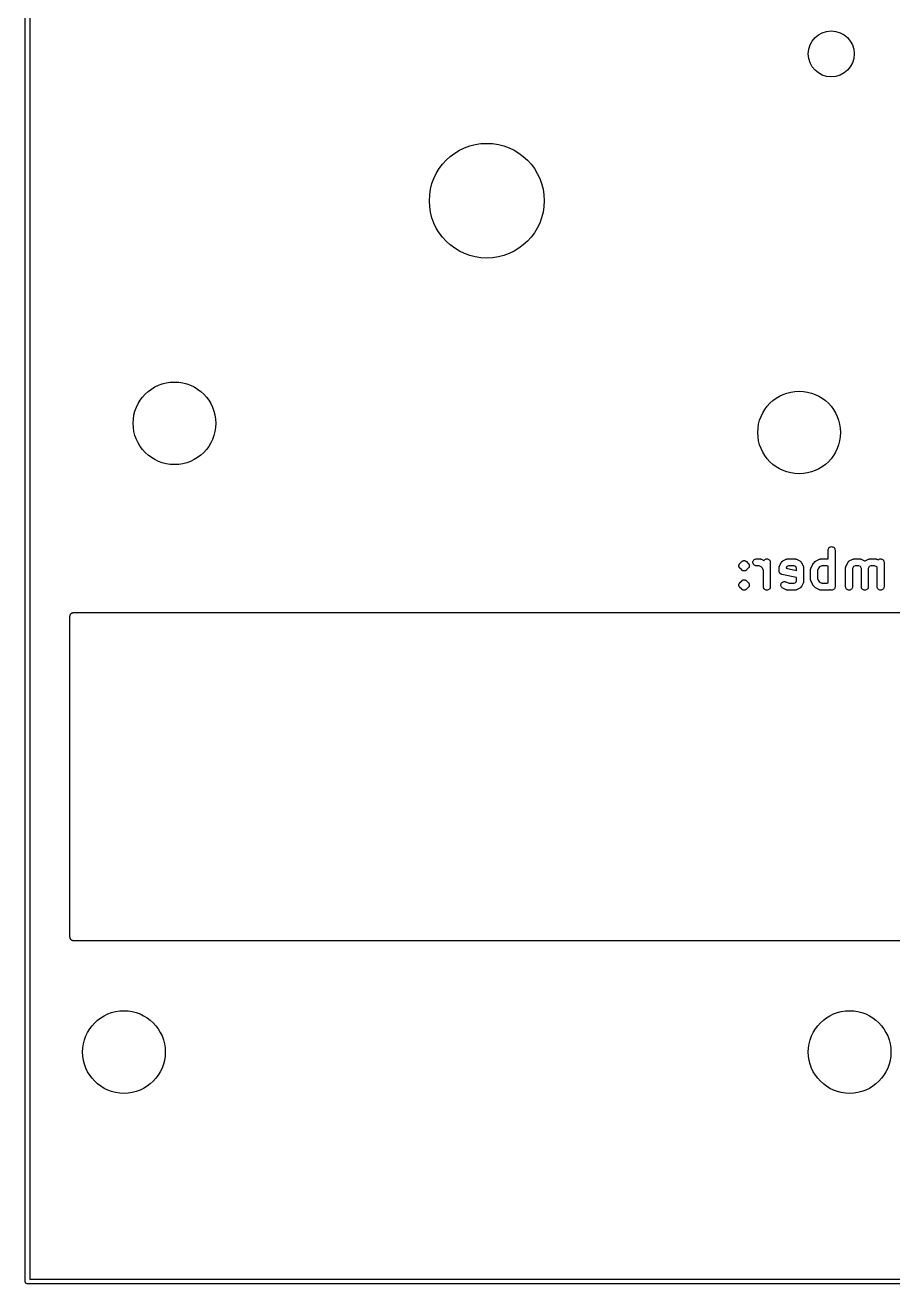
# Model space of a CAD drawing. Extents: x 4.8 to 7.88, y -6.14 to -3.94.
# Drawn here: x 4.801 to 5.545, y -6.144 to -5.064 of the extents above; entities that cross this region are included whole.
import ezdxf

# ---------------------------------------------------------------- set-up
doc = ezdxf.new("R2010")
doc.units = 0
doc.header["$MEASUREMENT"] = 0
doc.layers.add('BLACK', color=7, linetype='CONTINUOUS')

msp = doc.modelspace()

# ---------------------------------------------------------------- linework, layer by layer
at = {"layer": 'BLACK', "linetype": 'CONTINUOUS'}
for p, q in [((4.80118, -5.66919), (4.80118, -3.9371)), ((4.80512, -3.93898), (4.80512, -6.13976)), ((5.48946, -5.51421), (5.48952, -5.51363)), ((5.48946, -5.51425), (5.48946, -5.51421)), ((5.48946, -5.5218), (5.48946, -5.51425)), ((5.48952, -5.51363), (5.4897, -5.51308)), ((5.4897, -5.51308), (5.48998, -5.51258)), ((5.48998, -5.51258), (5.49035, -5.51214)), ((5.49035, -5.51214), (5.4908, -5.51178)), ((5.4908, -5.51178), (5.49131, -5.51151)), ((5.49131, -5.51151), (5.49186, -5.51135)), ((5.49186, -5.51135), (5.49243, -5.5113)), ((5.49243, -5.5113), (5.49301, -5.51136)), ((5.49301, -5.51136), (5.49356, -5.51153)), ((5.49356, -5.51153), (5.49406, -5.5118)), ((5.49406, -5.5118), (5.49451, -5.51217)), ((5.49451, -5.51217), (5.49487, -5.51261)), ((5.49487, -5.51261), (5.49514, -5.51312)), ((5.49514, -5.51312), (5.49531, -5.51367)), ((5.49531, -5.51367), (5.49536, -5.51425)), ((5.49536, -5.51425), (5.49536, -5.54574)), ((5.41297, -5.52772), (5.413, -5.52744)), ((5.41297, -5.52773), (5.41297, -5.52772)), ((5.41297, -5.52774), (5.41297, -5.52773)), ((5.41299, -5.52801), (5.41297, -5.52774)), ((5.41302, -5.52829), (5.41299, -5.52801)), ((5.413, -5.52744), (5.41303, -5.52716)), ((5.41303, -5.52714), (5.41311, -5.52688)), ((5.41303, -5.52715), (5.41303, -5.52714)), ((5.41303, -5.52716), (5.41303, -5.52715)), ((5.41311, -5.52688), (5.4132, -5.52661)), ((5.4132, -5.52659), (5.41334, -5.52635)), ((5.4132, -5.5266), (5.4132, -5.52659)), ((5.4132, -5.52661), (5.4132, -5.5266)), ((5.41334, -5.52635), (5.41347, -5.5261)), ((5.41347, -5.5261), (5.41348, -5.52609)), ((5.41347, -5.5261), (5.41347, -5.5261)), ((5.41348, -5.52609), (5.41366, -5.52587)), ((5.41366, -5.52587), (5.41383, -5.52566)), ((5.41383, -5.52566), (5.41533, -5.52416)), ((5.41533, -5.52416), (5.41535, -5.52414)), ((5.41535, -5.52414), (5.41535, -5.52414)), ((5.41535, -5.52414), (5.41535, -5.52414)), ((5.41535, -5.52414), (5.41536, -5.52414)), ((5.41536, -5.52413), (5.41558, -5.52396)), ((5.41536, -5.52414), (5.41536, -5.52413)), ((5.41536, -5.52414), (5.41536, -5.52414)), ((5.41536, -5.52414), (5.41536, -5.52414)), ((5.41558, -5.52396), (5.4158, -5.52378)), ((5.4158, -5.52378), (5.41581, -5.52377)), ((5.4158, -5.52378), (5.4158, -5.52378)), ((5.4158, -5.52378), (5.4158, -5.52378)), ((5.41581, -5.52377), (5.41606, -5.52364)), ((5.41581, -5.52377), (5.41581, -5.52377)), ((5.41606, -5.52364), (5.41631, -5.52351)), ((5.41631, -5.52351), (5.41631, -5.52351)), ((5.41631, -5.52351), (5.41632, -5.52351)), ((5.41632, -5.52351), (5.41659, -5.52343)), ((5.41632, -5.52351), (5.41632, -5.52351)), ((5.41632, -5.52351), (5.41632, -5.52351)), ((5.41659, -5.52343), (5.41686, -5.52335)), ((5.41686, -5.52335), (5.41686, -5.52335)), ((5.41686, -5.52335), (5.41687, -5.52335)), ((5.41687, -5.52335), (5.41688, -5.52334)), ((5.41687, -5.52335), (5.41687, -5.52335)), ((5.41688, -5.52334), (5.41716, -5.52332)), ((5.41716, -5.52332), (5.41743, -5.52329)), ((5.41743, -5.52329), (5.41744, -5.52329)), ((5.41744, -5.52329), (5.41744, -5.52329)), ((5.41744, -5.52329), (5.41745, -5.52329)), ((5.41745, -5.52329), (5.41745, -5.52329)), ((5.41745, -5.52329), (5.41773, -5.52332)), ((5.41773, -5.52332), (5.418, -5.52335)), ((5.418, -5.52335), (5.41801, -5.52335)), ((5.41801, -5.52335), (5.41801, -5.52335)), ((5.41801, -5.52335), (5.41802, -5.52336)), ((5.41802, -5.52336), (5.41803, -5.52336)), ((5.41803, -5.52336), (5.41829, -5.52344)), ((5.41829, -5.52344), (5.41829, -5.52344)), ((5.41829, -5.52344), (5.41856, -5.52352)), ((5.41856, -5.52352), (5.41856, -5.52352)), ((5.41856, -5.52352), (5.41857, -5.52352)), ((5.41857, -5.52352), (5.41857, -5.52353)), ((5.41857, -5.52353), (5.41858, -5.52353)), ((5.41858, -5.52353), (5.41882, -5.52366)), ((5.41882, -5.52366), (5.41906, -5.52379)), ((5.41906, -5.52379), (5.41907, -5.5238)), ((5.41907, -5.5238), (5.41907, -5.5238)), ((5.41907, -5.5238), (5.41908, -5.5238)), ((5.41908, -5.5238), (5.41908, -5.5238)), ((5.41908, -5.5238), (5.41929, -5.52398)), ((5.41929, -5.52398), (5.41951, -5.52416)), ((5.41951, -5.52416), (5.42101, -5.52566)), ((5.42101, -5.52566), (5.42102, -5.52567)), ((5.42102, -5.52567), (5.42102, -5.52567)), ((5.42102, -5.52567), (5.42102, -5.52567)), ((5.42102, -5.52567), (5.42104, -5.52569)), ((5.42104, -5.52569), (5.42121, -5.52591)), ((5.42121, -5.52591), (5.42139, -5.52612)), ((5.42139, -5.52612), (5.42139, -5.52613)), ((5.42139, -5.52613), (5.4214, -5.52614)), ((5.4214, -5.52614), (5.42152, -5.52638)), ((5.42152, -5.52638), (5.42165, -5.52663)), ((5.42165, -5.52663), (5.42166, -5.52664)), ((5.42166, -5.52664), (5.42166, -5.52665)), ((5.42166, -5.52665), (5.42174, -5.52692)), ((5.42174, -5.52692), (5.42182, -5.52718)), ((5.42182, -5.52718), (5.42182, -5.52719)), ((5.42182, -5.52719), (5.42182, -5.5272)), ((5.42182, -5.5272), (5.42185, -5.52748)), ((5.42184, -5.52805), (5.42182, -5.52833)), ((5.42187, -5.52778), (5.42184, -5.52805)), ((5.42185, -5.52748), (5.42187, -5.52776)), ((5.42187, -5.52776), (5.42187, -5.52777)), ((5.42187, -5.52777), (5.42187, -5.52778)), ((5.42497, -5.52473), (5.42503, -5.52415)), ((5.42502, -5.5253), (5.42497, -5.52473)), ((5.42518, -5.52585), (5.42502, -5.5253)), ((5.42503, -5.52415), (5.4252, -5.5236)), ((5.42545, -5.52636), (5.42518, -5.52585)), ((5.4252, -5.5236), (5.42547, -5.5231)), ((5.42581, -5.52681), (5.42545, -5.52636)), ((5.42547, -5.5231), (5.42584, -5.52265)), ((5.42625, -5.52718), (5.42581, -5.52681)), ((5.42584, -5.52265), (5.42629, -5.52229)), ((5.42676, -5.52746), (5.42625, -5.52718)), ((5.42629, -5.52229), (5.42679, -5.52202)), ((5.42731, -5.52764), (5.42676, -5.52746)), ((5.42679, -5.52202), (5.42735, -5.52185)), ((5.42788, -5.5277), (5.42731, -5.52764)), ((5.42735, -5.52185), (5.42792, -5.52179)), ((5.42792, -5.5277), (5.42788, -5.5277)), ((5.42792, -5.52179), (5.43092, -5.52179)), ((5.43022, -5.5277), (5.42792, -5.5277)), ((5.43217, -5.52867), (5.43022, -5.5277)), ((5.43092, -5.52179), (5.43096, -5.52179)), ((5.43096, -5.52179), (5.43105, -5.5218)), ((5.43105, -5.5218), (5.43113, -5.5218)), ((5.43113, -5.5218), (5.43133, -5.52184)), ((5.43133, -5.52184), (5.43153, -5.52186)), ((5.43153, -5.52186), (5.43162, -5.52188)), ((5.43162, -5.52188), (5.4317, -5.5219)), ((5.4317, -5.5219), (5.43189, -5.52197)), ((5.43189, -5.52197), (5.43208, -5.52203)), ((5.43208, -5.52203), (5.43216, -5.52207)), ((5.43216, -5.52207), (5.43224, -5.52211)), ((5.43224, -5.52211), (5.43442, -5.5232)), ((5.43442, -5.5232), (5.43448, -5.52308)), ((5.43448, -5.52308), (5.43485, -5.52264)), ((5.43485, -5.52264), (5.4353, -5.52228)), ((5.4353, -5.52228), (5.43581, -5.52201)), ((5.43581, -5.52201), (5.43637, -5.52185)), ((5.43637, -5.52185), (5.43694, -5.52179)), ((5.43694, -5.52179), (5.43751, -5.52185)), ((5.43751, -5.52185), (5.43806, -5.52202)), ((5.43806, -5.52202), (5.43857, -5.5223)), ((5.43857, -5.5223), (5.43901, -5.52267)), ((5.43901, -5.52267), (5.43938, -5.52311)), ((5.43938, -5.52311), (5.43965, -5.52362)), ((5.43965, -5.52362), (5.43982, -5.52417)), ((5.43982, -5.52417), (5.43987, -5.52475)), ((5.43987, -5.52475), (5.43987, -5.54574)), ((5.44764, -5.52828), (5.4477, -5.52808)), ((5.4477, -5.52808), (5.44775, -5.52801)), ((5.44775, -5.52801), (5.44778, -5.52793)), ((5.44778, -5.52793), (5.44928, -5.52493)), ((5.44928, -5.52493), (5.44929, -5.52489)), ((5.44929, -5.52489), (5.44933, -5.52484)), ((5.44933, -5.52484), (5.44936, -5.52478)), ((5.44936, -5.52478), (5.44949, -5.52459)), ((5.44949, -5.52459), (5.44961, -5.52441)), ((5.44961, -5.52441), (5.44965, -5.52436)), ((5.44965, -5.52436), (5.44969, -5.52431)), ((5.44969, -5.52431), (5.44985, -5.52415)), ((5.44985, -5.52415), (5.45001, -5.52399)), ((5.45001, -5.52399), (5.45006, -5.52396)), ((5.45006, -5.52396), (5.45011, -5.52391)), ((5.45011, -5.52391), (5.4503, -5.52379)), ((5.4503, -5.52379), (5.45048, -5.52367)), ((5.45048, -5.52367), (5.45054, -5.52364)), ((5.45054, -5.52364), (5.4506, -5.52361)), ((5.4506, -5.52361), (5.4536, -5.52211)), ((5.4536, -5.52211), (5.45363, -5.52209)), ((5.45363, -5.52209), (5.45371, -5.52206)), ((5.45371, -5.52206), (5.45379, -5.52202)), ((5.45379, -5.52202), (5.45398, -5.52196)), ((5.45398, -5.52196), (5.45417, -5.52189)), ((5.45561, -5.5277), (5.45412, -5.52845)), ((5.45417, -5.52189), (5.45426, -5.52188)), ((5.45426, -5.52188), (5.45434, -5.52185)), ((5.45434, -5.52185), (5.45454, -5.52183)), ((5.45454, -5.52183), (5.45474, -5.5218)), ((5.45474, -5.5218), (5.45483, -5.5218)), ((5.45483, -5.5218), (5.45492, -5.52179)), ((5.45492, -5.52179), (5.46092, -5.52179)), ((5.46022, -5.5277), (5.45561, -5.5277)), ((5.46171, -5.52845), (5.46022, -5.5277)), ((5.46092, -5.52179), (5.46096, -5.52179)), ((5.46096, -5.52179), (5.46104, -5.5218)), ((5.46104, -5.5218), (5.46113, -5.5218)), ((5.46113, -5.5218), (5.46133, -5.52184)), ((5.46133, -5.52184), (5.46153, -5.52186)), ((5.46153, -5.52186), (5.46161, -5.52188)), ((5.46161, -5.52188), (5.4617, -5.5219)), ((5.4617, -5.5219), (5.46189, -5.52197)), ((5.46189, -5.52197), (5.46208, -5.52203)), ((5.46208, -5.52203), (5.46216, -5.52207)), ((5.46216, -5.52207), (5.46224, -5.52211)), ((5.46224, -5.52211), (5.46524, -5.52361)), ((5.46524, -5.52361), (5.46527, -5.52362)), ((5.46527, -5.52362), (5.46533, -5.52366)), ((5.46533, -5.52366), (5.46538, -5.52369)), ((5.46538, -5.52369), (5.46557, -5.52382)), ((5.46557, -5.52382), (5.46576, -5.52394)), ((5.46576, -5.52394), (5.4658, -5.52398)), ((5.4658, -5.52398), (5.46585, -5.52402)), ((5.46585, -5.52402), (5.46601, -5.52418)), ((5.46601, -5.52418), (5.46617, -5.52434)), ((5.46617, -5.52434), (5.46621, -5.52439)), ((5.46621, -5.52439), (5.46625, -5.52444)), ((5.46625, -5.52444), (5.46637, -5.52463)), ((5.46637, -5.52463), (5.4665, -5.52481)), ((5.4665, -5.52481), (5.46652, -5.52487)), ((5.46652, -5.52487), (5.46656, -5.52493)), ((5.46656, -5.52493), (5.46806, -5.52793)), ((5.46806, -5.52793), (5.46807, -5.52796)), ((5.46807, -5.52796), (5.4681, -5.52804)), ((5.4681, -5.52804), (5.46815, -5.52812)), ((5.46815, -5.52812), (5.4682, -5.52831)), ((5.47477, -5.52943), (5.47627, -5.52643)), ((5.47627, -5.52643), (5.47629, -5.52639)), ((5.47629, -5.52639), (5.47638, -5.52625)), ((5.47638, -5.52625), (5.47646, -5.5261)), ((5.47646, -5.5261), (5.47654, -5.52601)), ((5.47654, -5.52601), (5.4766, -5.52591)), ((5.4766, -5.52591), (5.47672, -5.52579)), ((5.47672, -5.52579), (5.47683, -5.52566)), ((5.47683, -5.52566), (5.47833, -5.52416)), ((5.47833, -5.52416), (5.47835, -5.52413)), ((5.47835, -5.52413), (5.47848, -5.52403)), ((5.47848, -5.52403), (5.47861, -5.52391)), ((5.47861, -5.52391), (5.47871, -5.52385)), ((5.47871, -5.52385), (5.47881, -5.52377)), ((5.47881, -5.52377), (5.47895, -5.52369)), ((5.47895, -5.52369), (5.47909, -5.52361)), ((5.47909, -5.52361), (5.48209, -5.52211)), ((5.48209, -5.52211), (5.48213, -5.52209)), ((5.48213, -5.52209), (5.48221, -5.52206)), ((5.48411, -5.5277), (5.48216, -5.52867)), ((5.48221, -5.52206), (5.48229, -5.52202)), ((5.48229, -5.52202), (5.48248, -5.52196)), ((5.48248, -5.52196), (5.48267, -5.52189)), ((5.48267, -5.52189), (5.48276, -5.52188)), ((5.48276, -5.52188), (5.48284, -5.52185)), ((5.48284, -5.52185), (5.48304, -5.52183)), ((5.48304, -5.52183), (5.48324, -5.5218)), ((5.48324, -5.5218), (5.48333, -5.5218)), ((5.48333, -5.5218), (5.48341, -5.52179)), ((5.48341, -5.52179), (5.48941, -5.52179)), ((5.48872, -5.5277), (5.48411, -5.5277)), ((5.48946, -5.52807), (5.48872, -5.5277)), ((5.48941, -5.52179), (5.48945, -5.52179)), ((5.48945, -5.52179), (5.48946, -5.5218)), ((5.48946, -5.54242), (5.48946, -5.52807)), ((5.50464, -5.52828), (5.5047, -5.52808)), ((5.5047, -5.52808), (5.50474, -5.52801)), ((5.50474, -5.52801), (5.50477, -5.52793)), ((5.50477, -5.52793), (5.50627, -5.52493)), ((5.50627, -5.52493), (5.50629, -5.52489)), ((5.50629, -5.52489), (5.50632, -5.52484)), ((5.50632, -5.52484), (5.50635, -5.52478)), ((5.50635, -5.52478), (5.50648, -5.52459)), ((5.50648, -5.52459), (5.5066, -5.52441)), ((5.5066, -5.52441), (5.50665, -5.52436)), ((5.50665, -5.52436), (5.50668, -5.52431)), ((5.50668, -5.52431), (5.50685, -5.52415)), ((5.50685, -5.52415), (5.507, -5.52399)), ((5.507, -5.52399), (5.50705, -5.52396)), ((5.50705, -5.52396), (5.5071, -5.52391)), ((5.5071, -5.52391), (5.50729, -5.52379)), ((5.50729, -5.52379), (5.50748, -5.52367)), ((5.50748, -5.52367), (5.50754, -5.52364)), ((5.50754, -5.52364), (5.50759, -5.52361)), ((5.50759, -5.52361), (5.51059, -5.52211)), ((5.51059, -5.52211), (5.51063, -5.52209)), ((5.51063, -5.52209), (5.51071, -5.52206)), ((5.51071, -5.52206), (5.51078, -5.52202)), ((5.51078, -5.52202), (5.51098, -5.52196)), ((5.51098, -5.52196), (5.51117, -5.52189)), ((5.51261, -5.5277), (5.51111, -5.52845)), ((5.51117, -5.52189), (5.51125, -5.52188)), ((5.51125, -5.52188), (5.51134, -5.52185)), ((5.51134, -5.52185), (5.51154, -5.52183)), ((5.51154, -5.52183), (5.51174, -5.5218)), ((5.51174, -5.5218), (5.51182, -5.5218)), ((5.51182, -5.5218), (5.51191, -5.52179)), ((5.51191, -5.52179), (5.51641, -5.52179)), ((5.51571, -5.5277), (5.51261, -5.5277)), ((5.51721, -5.52845), (5.51571, -5.5277)), ((5.51641, -5.52179), (5.51645, -5.52179)), ((5.51645, -5.52179), (5.51654, -5.5218)), ((5.51654, -5.5218), (5.51662, -5.5218)), ((5.51662, -5.5218), (5.51682, -5.52184)), ((5.51682, -5.52184), (5.51702, -5.52186)), ((5.51702, -5.52186), (5.51711, -5.52188)), ((5.51711, -5.52188), (5.51719, -5.5219)), ((5.51719, -5.5219), (5.51738, -5.52197)), ((5.51738, -5.52197), (5.51757, -5.52203)), ((5.51757, -5.52203), (5.51765, -5.52207)), ((5.51765, -5.52207), (5.51773, -5.52211)), ((5.51773, -5.52211), (5.52073, -5.52361)), ((5.52073, -5.52361), (5.52077, -5.52362)), ((5.52077, -5.52362), (5.52082, -5.52366)), ((5.52082, -5.52366), (5.52088, -5.52369)), ((5.52088, -5.52369), (5.52091, -5.52371)), ((5.52091, -5.52371), (5.52097, -5.52367)), ((5.52097, -5.52367), (5.52103, -5.52364)), ((5.52103, -5.52364), (5.52109, -5.52361)), ((5.52109, -5.52361), (5.52409, -5.52211)), ((5.52409, -5.52211), (5.52412, -5.52209)), ((5.52412, -5.52209), (5.52421, -5.52206)), ((5.52421, -5.52206), (5.52428, -5.52202)), ((5.52428, -5.52202), (5.52448, -5.52196)), ((5.52448, -5.52196), (5.52467, -5.52189)), ((5.5261, -5.5277), (5.52461, -5.52845)), ((5.52467, -5.52189), (5.52475, -5.52188)), ((5.52475, -5.52188), (5.52483, -5.52185)), ((5.52483, -5.52185), (5.52504, -5.52183)), ((5.52504, -5.52183), (5.52523, -5.5218)), ((5.52523, -5.5218), (5.52532, -5.5218)), ((5.52532, -5.5218), (5.52541, -5.52179)), ((5.52541, -5.52179), (5.52991, -5.52179)), ((5.52921, -5.5277), (5.5261, -5.5277)), ((5.53116, -5.52867), (5.52921, -5.5277)), ((5.52991, -5.52179), (5.52995, -5.52179)), ((5.52995, -5.52179), (5.53003, -5.5218)), ((5.53003, -5.5218), (5.53012, -5.5218)), ((5.53012, -5.5218), (5.53032, -5.52184)), ((5.53032, -5.52184), (5.53052, -5.52186)), ((5.53052, -5.52186), (5.5306, -5.52188)), ((5.5306, -5.52188), (5.53069, -5.5219)), ((5.53069, -5.5219), (5.53088, -5.52197)), ((5.53088, -5.52197), (5.53107, -5.52203)), ((5.53107, -5.52203), (5.53115, -5.52207)), ((5.53115, -5.52207), (5.53123, -5.52211)), ((5.53123, -5.52211), (5.53233, -5.52265)), ((5.53233, -5.52265), (5.53234, -5.52264)), ((5.53234, -5.52264), (5.53279, -5.52228)), ((5.53279, -5.52228), (5.5333, -5.52201)), ((5.5333, -5.52201), (5.53385, -5.52185)), ((5.53385, -5.52185), (5.53443, -5.52179)), ((5.53443, -5.52179), (5.535, -5.52185)), ((5.535, -5.52185), (5.53555, -5.52202)), ((5.53555, -5.52202), (5.53606, -5.5223)), ((5.53606, -5.5223), (5.5365, -5.52267)), ((5.5365, -5.52267), (5.53687, -5.52311)), ((5.53687, -5.52311), (5.53714, -5.52362)), ((5.53714, -5.52362), (5.5373, -5.52417)), ((5.5373, -5.52417), (5.53736, -5.52475)), ((5.53736, -5.52475), (5.53736, -5.54574)), ((5.41302, -5.5283), (5.41302, -5.52829)), ((5.41302, -5.52831), (5.41302, -5.5283)), ((5.4131, -5.52857), (5.41302, -5.52831)), ((5.41318, -5.52884), (5.4131, -5.52857)), ((5.41318, -5.52885), (5.41318, -5.52884)), ((5.41319, -5.52886), (5.41318, -5.52885)), ((5.41332, -5.52911), (5.41319, -5.52886)), ((5.41345, -5.52935), (5.41332, -5.52911)), ((5.41345, -5.52936), (5.41345, -5.52935)), ((5.41346, -5.52937), (5.41345, -5.52936)), ((5.41363, -5.52959), (5.41346, -5.52937)), ((5.4138, -5.52981), (5.41363, -5.52959)), ((5.41382, -5.52982), (5.4138, -5.52981)), ((5.41383, -5.52983), (5.41382, -5.52982)), ((5.41382, -5.52982), (5.41382, -5.52982)), ((5.41382, -5.52982), (5.41382, -5.52982)), ((5.41533, -5.53133), (5.41383, -5.52983)), ((5.41555, -5.53151), (5.41533, -5.53133)), ((5.41576, -5.53169), (5.41555, -5.53151)), ((5.41577, -5.53169), (5.41576, -5.53169)), ((5.41577, -5.5317), (5.41577, -5.53169)), ((5.41577, -5.53169), (5.41577, -5.53169)), ((5.41578, -5.5317), (5.41577, -5.5317)), ((5.41602, -5.53183), (5.41578, -5.5317)), ((5.41627, -5.53196), (5.41602, -5.53183)), ((5.41627, -5.53197), (5.41627, -5.53196)), ((5.41628, -5.53197), (5.41627, -5.53197)), ((5.41629, -5.53197), (5.41628, -5.53197)), ((5.41628, -5.53197), (5.41628, -5.53197)), ((5.41655, -5.53205), (5.41629, -5.53197)), ((5.41682, -5.53214), (5.41655, -5.53205)), ((5.41683, -5.53214), (5.41682, -5.53214)), ((5.41682, -5.53214), (5.41682, -5.53214)), ((5.41684, -5.53214), (5.41683, -5.53214)), ((5.41683, -5.53214), (5.41683, -5.53214)), ((5.41711, -5.53217), (5.41684, -5.53214)), ((5.41739, -5.5322), (5.41711, -5.53217)), ((5.4174, -5.5322), (5.41739, -5.5322)), ((5.41741, -5.5322), (5.4174, -5.5322)), ((5.4174, -5.5322), (5.4174, -5.5322)), ((5.41769, -5.53217), (5.41741, -5.5322)), ((5.41741, -5.5322), (5.41741, -5.5322)), ((5.41796, -5.53215), (5.41769, -5.53217)), ((5.41797, -5.53215), (5.41796, -5.53215)), ((5.41798, -5.53215), (5.41797, -5.53215)), ((5.41797, -5.53215), (5.41797, -5.53215)), ((5.41825, -5.53207), (5.41798, -5.53214)), ((5.41798, -5.53214), (5.41798, -5.53215)), ((5.41852, -5.53199), (5.41825, -5.53207)), ((5.41853, -5.53198), (5.41852, -5.53199)), ((5.41852, -5.53199), (5.41852, -5.53199)), ((5.41854, -5.53198), (5.41853, -5.53198)), ((5.41853, -5.53198), (5.41853, -5.53198)), ((5.41879, -5.53185), (5.41854, -5.53198)), ((5.41903, -5.53172), (5.41879, -5.53185)), ((5.41904, -5.53172), (5.41903, -5.53172)), ((5.41903, -5.53172), (5.41903, -5.53172)), ((5.41905, -5.53171), (5.41904, -5.53171)), ((5.41904, -5.53171), (5.41904, -5.53172)), ((5.41926, -5.53154), (5.41905, -5.53171)), ((5.41948, -5.53136), (5.41926, -5.53154)), ((5.41949, -5.53136), (5.41948, -5.53136)), ((5.41951, -5.53133), (5.41949, -5.53135)), ((5.41949, -5.53135), (5.41949, -5.53135)), ((5.41949, -5.53135), (5.41949, -5.53135)), ((5.41949, -5.53135), (5.41949, -5.53136)), ((5.41949, -5.53136), (5.41949, -5.53136)), ((5.41949, -5.53136), (5.41949, -5.53136)), ((5.42101, -5.52983), (5.41951, -5.53133)), ((5.42119, -5.52962), (5.42101, -5.52983)), ((5.42136, -5.52941), (5.42119, -5.52962)), ((5.42137, -5.5294), (5.42136, -5.52941)), ((5.42151, -5.52914), (5.42137, -5.52939)), ((5.42137, -5.52939), (5.42137, -5.5294)), ((5.42164, -5.5289), (5.42151, -5.52914)), ((5.42165, -5.52888), (5.42164, -5.52889)), ((5.42164, -5.52889), (5.42164, -5.5289)), ((5.42173, -5.52861), (5.42165, -5.52888)), ((5.42181, -5.52835), (5.42173, -5.52861)), ((5.42182, -5.52833), (5.42181, -5.52834)), ((5.42181, -5.52834), (5.42181, -5.52835)), ((5.43299, -5.5295), (5.43217, -5.52867)), ((5.43397, -5.53144), (5.43299, -5.5295)), ((5.43397, -5.54574), (5.43397, -5.53144)), ((5.44746, -5.52921), (5.44747, -5.52912)), ((5.44746, -5.52925), (5.44746, -5.52921)), ((5.44746, -5.53225), (5.44746, -5.52925)), ((5.44749, -5.53252), (5.44746, -5.53225)), ((5.44747, -5.52903), (5.44751, -5.52883)), ((5.44747, -5.52912), (5.44747, -5.52903)), ((5.44752, -5.53279), (5.44749, -5.53252)), ((5.44751, -5.52883), (5.44753, -5.52863)), ((5.44752, -5.53281), (5.44752, -5.53279)), ((5.44752, -5.53282), (5.44752, -5.53281)), ((5.4476, -5.53308), (5.44752, -5.53282)), ((5.44753, -5.52863), (5.44756, -5.52855)), ((5.44756, -5.52855), (5.44757, -5.52846)), ((5.44757, -5.52846), (5.44764, -5.52828)), ((5.44768, -5.53335), (5.4476, -5.53308)), ((5.44768, -5.53336), (5.44768, -5.53335)), ((5.44769, -5.53337), (5.44768, -5.53336)), ((5.44782, -5.53361), (5.44769, -5.53337)), ((5.44794, -5.53386), (5.44782, -5.53361)), ((5.44795, -5.53387), (5.44794, -5.53386)), ((5.44796, -5.53388), (5.44795, -5.53387)), ((5.44813, -5.53409), (5.44796, -5.53388)), ((5.4483, -5.53431), (5.44813, -5.53409)), ((5.44831, -5.53432), (5.4483, -5.53431)), ((5.44832, -5.53433), (5.44831, -5.53432)), ((5.44853, -5.5345), (5.44832, -5.53433)), ((5.44874, -5.53468), (5.44853, -5.5345)), ((5.44876, -5.53469), (5.44874, -5.53468)), ((5.44877, -5.53469), (5.44876, -5.53469)), ((5.44901, -5.53482), (5.44877, -5.53469)), ((5.44925, -5.53496), (5.44901, -5.53482)), ((5.44926, -5.53496), (5.44925, -5.53496)), ((5.44927, -5.53497), (5.44926, -5.53496)), ((5.44954, -5.53505), (5.44927, -5.53497)), ((5.4498, -5.53513), (5.44954, -5.53505)), ((5.44982, -5.53514), (5.4498, -5.53513)), ((5.44984, -5.53514), (5.44982, -5.53514)), ((5.44982, -5.53514), (5.44982, -5.53514)), ((5.44982, -5.53514), (5.44982, -5.53514)), ((5.46246, -5.53767), (5.44984, -5.53514)), ((5.45412, -5.52845), (5.45342, -5.52984)), ((5.45342, -5.52984), (5.46246, -5.53164)), ((5.46246, -5.52994), (5.46171, -5.52845)), ((5.46246, -5.53164), (5.46246, -5.52994)), ((5.46246, -5.54055), (5.46246, -5.53767)), ((5.4682, -5.52831), (5.46827, -5.5285)), ((5.46827, -5.5285), (5.46829, -5.52859)), ((5.46829, -5.52859), (5.46831, -5.52867)), ((5.46831, -5.52867), (5.46833, -5.52887)), ((5.46833, -5.52887), (5.46836, -5.52907)), ((5.46836, -5.52907), (5.46836, -5.52916)), ((5.46836, -5.52916), (5.46837, -5.52925)), ((5.46837, -5.52925), (5.46837, -5.54124)), ((5.47446, -5.5307), (5.47447, -5.53062)), ((5.47446, -5.53075), (5.47446, -5.5307)), ((5.47446, -5.53974), (5.47446, -5.53075)), ((5.47447, -5.53053), (5.4745, -5.53033)), ((5.47447, -5.53062), (5.47447, -5.53053)), ((5.4745, -5.53033), (5.47453, -5.53013)), ((5.47453, -5.53013), (5.47455, -5.53005)), ((5.47455, -5.53005), (5.47457, -5.52996)), ((5.47457, -5.52996), (5.47464, -5.52978)), ((5.47464, -5.52978), (5.4747, -5.52958)), ((5.4747, -5.52958), (5.47474, -5.52951)), ((5.47474, -5.52951), (5.47477, -5.52943)), ((5.48134, -5.5295), (5.48037, -5.53144)), ((5.48037, -5.53144), (5.48037, -5.53905)), ((5.48037, -5.53905), (5.48134, -5.541)), ((5.48216, -5.52867), (5.48134, -5.5295)), ((5.50446, -5.52921), (5.50447, -5.52912)), ((5.50446, -5.52925), (5.50446, -5.52921)), ((5.50446, -5.54574), (5.50446, -5.52925)), ((5.50447, -5.52903), (5.5045, -5.52883)), ((5.50447, -5.52912), (5.50447, -5.52903)), ((5.5045, -5.52883), (5.50452, -5.52863)), ((5.50452, -5.52863), (5.50455, -5.52855)), ((5.50455, -5.52855), (5.50456, -5.52846)), ((5.50456, -5.52846), (5.50464, -5.52828)), ((5.51111, -5.52845), (5.51036, -5.52994)), ((5.51036, -5.52994), (5.51036, -5.54574)), ((5.51796, -5.52994), (5.51721, -5.52845)), ((5.51796, -5.54574), (5.51796, -5.52994)), ((5.52461, -5.52845), (5.52386, -5.52994)), ((5.52386, -5.52994), (5.52386, -5.54574)), ((5.53145, -5.52897), (5.53116, -5.52867)), ((5.53145, -5.54574), (5.53145, -5.52897)), ((5.41297, -5.54421), (5.413, -5.54394)), ((5.41297, -5.54422), (5.41297, -5.54421)), ((5.41297, -5.54423), (5.41297, -5.54422)), ((5.41299, -5.54451), (5.41297, -5.54423)), ((5.41302, -5.54479), (5.41299, -5.54451)), ((5.413, -5.54394), (5.41303, -5.54366)), ((5.41302, -5.5448), (5.41302, -5.54479)), ((5.41302, -5.54481), (5.41302, -5.5448)), ((5.4131, -5.54507), (5.41302, -5.54481)), ((5.41303, -5.54364), (5.41311, -5.54338)), ((5.41303, -5.54365), (5.41303, -5.54364)), ((5.41303, -5.54366), (5.41303, -5.54365)), ((5.41318, -5.54534), (5.4131, -5.54507)), ((5.41311, -5.54338), (5.4132, -5.54311)), ((5.41318, -5.54535), (5.41318, -5.54534)), ((5.41319, -5.54536), (5.41318, -5.54535)), ((5.41332, -5.54561), (5.41319, -5.54536)), ((5.4132, -5.54309), (5.41334, -5.54285)), ((5.4132, -5.5431), (5.4132, -5.54309)), ((5.4132, -5.54311), (5.4132, -5.5431)), ((5.41345, -5.54585), (5.41332, -5.54561)), ((5.41334, -5.54285), (5.41347, -5.5426)), ((5.41345, -5.54586), (5.41345, -5.54585)), ((5.41346, -5.54587), (5.41345, -5.54586)), ((5.41363, -5.54609), (5.41346, -5.54587)), ((5.41347, -5.54259), (5.41348, -5.54258)), ((5.41347, -5.5426), (5.41347, -5.54259)), ((5.41348, -5.54258), (5.41366, -5.54237)), ((5.4138, -5.5463), (5.41363, -5.54609)), ((5.41366, -5.54237), (5.41383, -5.54216)), ((5.41382, -5.54632), (5.4138, -5.5463)), ((5.41383, -5.54633), (5.41382, -5.54632)), ((5.41382, -5.54632), (5.41382, -5.54632)), ((5.41382, -5.54632), (5.41382, -5.54632)), ((5.41383, -5.54216), (5.41533, -5.54066)), ((5.41533, -5.54783), (5.41383, -5.54633)), ((5.41533, -5.54066), (5.41535, -5.54064)), ((5.41555, -5.54801), (5.41533, -5.54783)), ((5.41535, -5.54064), (5.41535, -5.54064)), ((5.41535, -5.54064), (5.41535, -5.54064)), ((5.41535, -5.54064), (5.41536, -5.54064)), ((5.41536, -5.54063), (5.41558, -5.54046)), ((5.41536, -5.54064), (5.41536, -5.54063)), ((5.41536, -5.54063), (5.41536, -5.54063)), ((5.41536, -5.54063), (5.41536, -5.54063)), ((5.41576, -5.54819), (5.41555, -5.54801)), ((5.41558, -5.54046), (5.4158, -5.54028)), ((5.41577, -5.54819), (5.41576, -5.54819)), ((5.41578, -5.5482), (5.41577, -5.54819)), ((5.41577, -5.54819), (5.41577, -5.54819)), ((5.41577, -5.54819), (5.41577, -5.54819)), ((5.41602, -5.54833), (5.41578, -5.5482)), ((5.4158, -5.54028), (5.4158, -5.54027)), ((5.4158, -5.54027), (5.41581, -5.54027)), ((5.4158, -5.54028), (5.4158, -5.54028)), ((5.41581, -5.54027), (5.41606, -5.54014)), ((5.41581, -5.54027), (5.41581, -5.54027)), ((5.41627, -5.54846), (5.41602, -5.54833)), ((5.41606, -5.54014), (5.41631, -5.54001)), ((5.41628, -5.54847), (5.41627, -5.54846)), ((5.41627, -5.54846), (5.41627, -5.54846)), ((5.41629, -5.54847), (5.41628, -5.54847)), ((5.41628, -5.54847), (5.41628, -5.54847)), ((5.41655, -5.54855), (5.41629, -5.54847)), ((5.41631, -5.54001), (5.41631, -5.54001)), ((5.41631, -5.54001), (5.41632, -5.54001)), ((5.41632, -5.54), (5.41659, -5.53993)), ((5.41632, -5.54001), (5.41632, -5.54)), ((5.41632, -5.54001), (5.41632, -5.54001)), ((5.41682, -5.54863), (5.41655, -5.54855)), ((5.41659, -5.53993), (5.41686, -5.53985)), ((5.41682, -5.54864), (5.41682, -5.54863)), ((5.41683, -5.54864), (5.41682, -5.54864)), ((5.41684, -5.54864), (5.41683, -5.54864)), ((5.41683, -5.54864), (5.41683, -5.54864)), ((5.41711, -5.54867), (5.41684, -5.54864)), ((5.41686, -5.53985), (5.41687, -5.53984)), ((5.41686, -5.53985), (5.41686, -5.53985)), ((5.41687, -5.53984), (5.41687, -5.53984)), ((5.41687, -5.53984), (5.41688, -5.53984)), ((5.41688, -5.53984), (5.41716, -5.53982)), ((5.41739, -5.5487), (5.41711, -5.54867)), ((5.41716, -5.53982), (5.41743, -5.53979)), ((5.4174, -5.5487), (5.41739, -5.5487)), ((5.41741, -5.5487), (5.4174, -5.5487)), ((5.4174, -5.5487), (5.4174, -5.5487)), ((5.41769, -5.54867), (5.41741, -5.5487)), ((5.41741, -5.5487), (5.41741, -5.5487)), ((5.41743, -5.53979), (5.41744, -5.53979)), ((5.41744, -5.53979), (5.41744, -5.53979)), ((5.41744, -5.53979), (5.41745, -5.53979)), ((5.41745, -5.53979), (5.41745, -5.53979)), ((5.41745, -5.53979), (5.41773, -5.53982)), ((5.41796, -5.54865), (5.41769, -5.54867)), ((5.41773, -5.53982), (5.418, -5.53985)), ((5.41797, -5.54865), (5.41796, -5.54865)), ((5.41798, -5.54864), (5.41797, -5.54864)), ((5.41797, -5.54864), (5.41797, -5.54865)), ((5.41825, -5.54856), (5.41798, -5.54864)), ((5.41798, -5.54864), (5.41798, -5.54864)), ((5.418, -5.53985), (5.41801, -5.53985)), ((5.41801, -5.53985), (5.41801, -5.53985)), ((5.41801, -5.53985), (5.41802, -5.53985)), ((5.41802, -5.53985), (5.41803, -5.53985)), ((5.41803, -5.53985), (5.41829, -5.53994)), ((5.41852, -5.54849), (5.41825, -5.54856)), ((5.41829, -5.53994), (5.41829, -5.53994)), ((5.41829, -5.53994), (5.41856, -5.54002)), ((5.41853, -5.54848), (5.41852, -5.54848)), ((5.41852, -5.54848), (5.41852, -5.54849)), ((5.41854, -5.54848), (5.41853, -5.54848)), ((5.41853, -5.54848), (5.41853, -5.54848)), ((5.41878, -5.54835), (5.41854, -5.54848)), ((5.41856, -5.54002), (5.41856, -5.54002)), ((5.41856, -5.54002), (5.41857, -5.54002)), ((5.41857, -5.54002), (5.41857, -5.54003)), ((5.41857, -5.54003), (5.41858, -5.54003)), ((5.41858, -5.54003), (5.41882, -5.54016)), ((5.41903, -5.54822), (5.41878, -5.54835)), ((5.41882, -5.54016), (5.41906, -5.54029)), ((5.41904, -5.54821), (5.41903, -5.54822)), ((5.41903, -5.54822), (5.41903, -5.54822)), ((5.41905, -5.54821), (5.41904, -5.54821)), ((5.41904, -5.54821), (5.41904, -5.54821)), ((5.41926, -5.54803), (5.41905, -5.54821)), ((5.41906, -5.54029), (5.41907, -5.54029)), ((5.41907, -5.54029), (5.41907, -5.5403)), ((5.41907, -5.5403), (5.41908, -5.5403)), ((5.41908, -5.5403), (5.41908, -5.5403)), ((5.41908, -5.5403), (5.41929, -5.54048)), ((5.41948, -5.54786), (5.41926, -5.54803)), ((5.41929, -5.54048), (5.41951, -5.54066)), ((5.41949, -5.54785), (5.41948, -5.54786)), ((5.41951, -5.54783), (5.41949, -5.54785)), ((5.41949, -5.54785), (5.41949, -5.54785)), ((5.41949, -5.54785), (5.41949, -5.54785)), ((5.41949, -5.54785), (5.41949, -5.54785)), ((5.41949, -5.54785), (5.41949, -5.54785)), ((5.41949, -5.54785), (5.41949, -5.54785)), ((5.41951, -5.54066), (5.42101, -5.54216)), ((5.42101, -5.54633), (5.41951, -5.54783)), ((5.42101, -5.54216), (5.42102, -5.54217)), ((5.42119, -5.54612), (5.42101, -5.54633)), ((5.42102, -5.54217), (5.42102, -5.54217)), ((5.42102, -5.54217), (5.42102, -5.54217)), ((5.42102, -5.54217), (5.42104, -5.54219)), ((5.42104, -5.54219), (5.42121, -5.5424)), ((5.42136, -5.5459), (5.42119, -5.54612)), ((5.42121, -5.5424), (5.42139, -5.54262)), ((5.42137, -5.5459), (5.42136, -5.5459)), ((5.42151, -5.54564), (5.42137, -5.54589)), ((5.42137, -5.54589), (5.42137, -5.5459)), ((5.42139, -5.54262), (5.42139, -5.54263)), ((5.42139, -5.54263), (5.4214, -5.54264)), ((5.4214, -5.54264), (5.42153, -5.54288)), ((5.42164, -5.5454), (5.42151, -5.54564)), ((5.42153, -5.54288), (5.42165, -5.54313)), ((5.42165, -5.54538), (5.42164, -5.54539)), ((5.42164, -5.54539), (5.42164, -5.5454)), ((5.42165, -5.54313), (5.42166, -5.54314)), ((5.42173, -5.54511), (5.42165, -5.54538)), ((5.42166, -5.54314), (5.42166, -5.54315)), ((5.42166, -5.54315), (5.42174, -5.54342)), ((5.42181, -5.54485), (5.42173, -5.54511)), ((5.42174, -5.54342), (5.42182, -5.54368)), ((5.42182, -5.54483), (5.42181, -5.54484)), ((5.42181, -5.54484), (5.42181, -5.54485)), ((5.42182, -5.54368), (5.42182, -5.54369)), ((5.42182, -5.54369), (5.42182, -5.5437)), ((5.42182, -5.5437), (5.42185, -5.54398)), ((5.42184, -5.54455), (5.42182, -5.54483)), ((5.42187, -5.54428), (5.42184, -5.54455)), ((5.42185, -5.54398), (5.42187, -5.54425)), ((5.42187, -5.54425), (5.42187, -5.54427)), ((5.42187, -5.54427), (5.42187, -5.54428)), ((5.43402, -5.54632), (5.43397, -5.54574)), ((5.43419, -5.54687), (5.43402, -5.54632)), ((5.43446, -5.54738), (5.43419, -5.54687)), ((5.43482, -5.54782), (5.43446, -5.54738)), ((5.43527, -5.54819), (5.43482, -5.54782)), ((5.43577, -5.54847), (5.43527, -5.54819)), ((5.43633, -5.54864), (5.43577, -5.54847)), ((5.4369, -5.5487), (5.43633, -5.54864)), ((5.43747, -5.54864), (5.4369, -5.5487)), ((5.43802, -5.54848), (5.43747, -5.54864)), ((5.43854, -5.54821), (5.43802, -5.54848)), ((5.43898, -5.54785), (5.43854, -5.54821)), ((5.43936, -5.54741), (5.43898, -5.54785)), ((5.43963, -5.54691), (5.43936, -5.54741)), ((5.43981, -5.54636), (5.43963, -5.54691)), ((5.43987, -5.54579), (5.43981, -5.54636)), ((5.43987, -5.54574), (5.43987, -5.54579)), ((5.44897, -5.54401), (5.44908, -5.54344)), ((5.44898, -5.54459), (5.44897, -5.54401)), ((5.44911, -5.54515), (5.44898, -5.54459)), ((5.44908, -5.54344), (5.44929, -5.54291)), ((5.44934, -5.54568), (5.44911, -5.54515)), ((5.44929, -5.54291), (5.4496, -5.54242)), ((5.44966, -5.54615), (5.44934, -5.54568)), ((5.4496, -5.54242), (5.44999, -5.542)), ((5.45008, -5.54655), (5.44966, -5.54615)), ((5.44999, -5.542), (5.45047, -5.54167)), ((5.45056, -5.54687), (5.45008, -5.54655)), ((5.45047, -5.54167), (5.45099, -5.54144)), ((5.4506, -5.54689), (5.45056, -5.54687)), ((5.4536, -5.54839), (5.4506, -5.54689)), ((5.45099, -5.54144), (5.45156, -5.54131)), ((5.45156, -5.54131), (5.45213, -5.5413)), ((5.45213, -5.5413), (5.4527, -5.5414)), ((5.4527, -5.5414), (5.45324, -5.5416)), ((5.45324, -5.5416), (5.45561, -5.54279)), ((5.45368, -5.54842), (5.4536, -5.54839)), ((5.45375, -5.54846), (5.45368, -5.54842)), ((5.45395, -5.54852), (5.45375, -5.54846)), ((5.45413, -5.54859), (5.45395, -5.54852)), ((5.45422, -5.54861), (5.45413, -5.54859)), ((5.4543, -5.54863), (5.45422, -5.54861)), ((5.4545, -5.54865), (5.4543, -5.54863)), ((5.4547, -5.54869), (5.4545, -5.54865)), ((5.45479, -5.54869), (5.4547, -5.54869)), ((5.45488, -5.5487), (5.45479, -5.54869)), ((5.45492, -5.5487), (5.45488, -5.5487)), ((5.46092, -5.5487), (5.45492, -5.5487)), ((5.45561, -5.54279), (5.46022, -5.54279)), ((5.46022, -5.54279), (5.46171, -5.54204)), ((5.461, -5.54869), (5.46092, -5.5487)), ((5.46109, -5.54869), (5.461, -5.54869)), ((5.46129, -5.54866), (5.46109, -5.54869)), ((5.46149, -5.54864), (5.46129, -5.54866)), ((5.46157, -5.54862), (5.46149, -5.54864)), ((5.46166, -5.5486), (5.46157, -5.54862)), ((5.46185, -5.54853), (5.46166, -5.5486)), ((5.46171, -5.54204), (5.46246, -5.54055)), ((5.46204, -5.54847), (5.46185, -5.54853)), ((5.46212, -5.54843), (5.46204, -5.54847)), ((5.4622, -5.5484), (5.46212, -5.54843)), ((5.46224, -5.54839), (5.4622, -5.5484)), ((5.46524, -5.54689), (5.46224, -5.54839)), ((5.46529, -5.54685), (5.46524, -5.54689)), ((5.46535, -5.54683), (5.46529, -5.54685)), ((5.46553, -5.5467), (5.46535, -5.54683)), ((5.46572, -5.54658), (5.46553, -5.5467)), ((5.46577, -5.54653), (5.46572, -5.54658)), ((5.46582, -5.5465), (5.46577, -5.54653)), ((5.46598, -5.54634), (5.46582, -5.5465)), ((5.46614, -5.54618), (5.46598, -5.54634)), ((5.46618, -5.54613), (5.46614, -5.54618)), ((5.46622, -5.54609), (5.46618, -5.54613)), ((5.46635, -5.5459), (5.46622, -5.54609)), ((5.46648, -5.54571), (5.46635, -5.5459)), ((5.4665, -5.54566), (5.46648, -5.54571)), ((5.46654, -5.5456), (5.4665, -5.54566)), ((5.46656, -5.54556), (5.46654, -5.5456)), ((5.46806, -5.54257), (5.46656, -5.54556)), ((5.46809, -5.54248), (5.46806, -5.54257)), ((5.46813, -5.54241), (5.46809, -5.54248)), ((5.46819, -5.54222), (5.46813, -5.54241)), ((5.46826, -5.54203), (5.46819, -5.54222)), ((5.46828, -5.54194), (5.46826, -5.54203)), ((5.4683, -5.54186), (5.46828, -5.54194)), ((5.46833, -5.54166), (5.4683, -5.54186)), ((5.46836, -5.54146), (5.46833, -5.54166)), ((5.46837, -5.54129), (5.46836, -5.54137)), ((5.46836, -5.54137), (5.46836, -5.54146)), ((5.46837, -5.54124), (5.46837, -5.54129)), ((5.47447, -5.53983), (5.47446, -5.53974)), ((5.47447, -5.53992), (5.47447, -5.53983)), ((5.4745, -5.54012), (5.47447, -5.53992)), ((5.47452, -5.54032), (5.4745, -5.54012)), ((5.47454, -5.5404), (5.47452, -5.54032)), ((5.47456, -5.54049), (5.47454, -5.5404)), ((5.47463, -5.54068), (5.47456, -5.54049)), ((5.47468, -5.54087), (5.47463, -5.54068)), ((5.47472, -5.54095), (5.47468, -5.54087)), ((5.47475, -5.54103), (5.47472, -5.54095)), ((5.47477, -5.54107), (5.47475, -5.54103)), ((5.47627, -5.54407), (5.47477, -5.54107)), ((5.47636, -5.54421), (5.47627, -5.54407)), ((5.47644, -5.54435), (5.47636, -5.54421)), ((5.47651, -5.54445), (5.47644, -5.54435)), ((5.47658, -5.54455), (5.47651, -5.54445)), ((5.47669, -5.54467), (5.47658, -5.54455)), ((5.4768, -5.5448), (5.47669, -5.54467)), ((5.47683, -5.54483), (5.4768, -5.5448)), ((5.47833, -5.54633), (5.47683, -5.54483)), ((5.47845, -5.54644), (5.47833, -5.54633)), ((5.47857, -5.54655), (5.47845, -5.54644)), ((5.47868, -5.54662), (5.47857, -5.54655)), ((5.47877, -5.5467), (5.47868, -5.54662)), ((5.47892, -5.54678), (5.47877, -5.5467)), ((5.47906, -5.54687), (5.47892, -5.54678)), ((5.47909, -5.54689), (5.47906, -5.54687)), ((5.48209, -5.54839), (5.47909, -5.54689)), ((5.48134, -5.541), (5.48216, -5.54182)), ((5.48217, -5.54842), (5.48209, -5.54839)), ((5.48216, -5.54182), (5.48411, -5.54279)), ((5.48225, -5.54846), (5.48217, -5.54842)), ((5.48244, -5.54852), (5.48225, -5.54846)), ((5.48263, -5.54859), (5.48244, -5.54852)), ((5.48272, -5.54861), (5.48263, -5.54859)), ((5.4828, -5.54863), (5.48272, -5.54861)), ((5.483, -5.54865), (5.4828, -5.54863)), ((5.4832, -5.54869), (5.483, -5.54865)), ((5.48329, -5.54869), (5.4832, -5.54869)), ((5.48337, -5.5487), (5.48329, -5.54869)), ((5.48341, -5.5487), (5.48337, -5.5487)), ((5.48941, -5.5487), (5.48341, -5.5487)), ((5.48411, -5.54279), (5.48872, -5.54279)), ((5.48872, -5.54279), (5.48946, -5.54242)), ((5.4895, -5.54869), (5.48941, -5.5487)), ((5.48959, -5.54869), (5.4895, -5.54869)), ((5.48978, -5.54866), (5.48959, -5.54869)), ((5.48999, -5.54864), (5.48978, -5.54866)), ((5.49007, -5.54862), (5.48999, -5.54864)), ((5.49015, -5.5486), (5.49007, -5.54862)), ((5.49034, -5.54853), (5.49015, -5.5486)), ((5.49054, -5.54847), (5.49034, -5.54853)), ((5.49061, -5.54843), (5.49054, -5.54847)), ((5.4907, -5.5484), (5.49061, -5.54843)), ((5.49073, -5.54839), (5.4907, -5.5484)), ((5.49093, -5.54829), (5.49073, -5.54839)), ((5.49127, -5.54847), (5.49093, -5.54829)), ((5.49182, -5.54864), (5.49127, -5.54847)), ((5.49239, -5.5487), (5.49182, -5.54864)), ((5.49297, -5.54864), (5.49239, -5.5487)), ((5.49352, -5.54848), (5.49297, -5.54864)), ((5.49403, -5.54821), (5.49352, -5.54848)), ((5.49448, -5.54785), (5.49403, -5.54821)), ((5.49485, -5.54741), (5.49448, -5.54785)), ((5.49513, -5.54691), (5.49485, -5.54741)), ((5.4953, -5.54636), (5.49513, -5.54691)), ((5.49536, -5.54579), (5.4953, -5.54636)), ((5.49536, -5.54574), (5.49536, -5.54579)), ((5.50451, -5.54632), (5.50446, -5.54574)), ((5.50468, -5.54687), (5.50451, -5.54632)), ((5.50495, -5.54738), (5.50468, -5.54687)), ((5.50531, -5.54782), (5.50495, -5.54738)), ((5.50576, -5.54819), (5.50531, -5.54782)), ((5.50627, -5.54847), (5.50576, -5.54819)), ((5.50682, -5.54864), (5.50627, -5.54847)), ((5.50739, -5.5487), (5.50682, -5.54864)), ((5.50796, -5.54864), (5.50739, -5.5487)), ((5.50852, -5.54848), (5.50796, -5.54864)), ((5.50903, -5.54821), (5.50852, -5.54848)), ((5.50948, -5.54785), (5.50903, -5.54821)), ((5.50985, -5.54741), (5.50948, -5.54785)), ((5.51012, -5.54691), (5.50985, -5.54741)), ((5.5103, -5.54636), (5.51012, -5.54691)), ((5.51036, -5.54579), (5.5103, -5.54636)), ((5.51036, -5.54574), (5.51036, -5.54579)), ((5.51801, -5.54632), (5.51796, -5.54574)), ((5.51818, -5.54687), (5.51801, -5.54632)), ((5.51845, -5.54738), (5.51818, -5.54687)), ((5.51881, -5.54782), (5.51845, -5.54738)), ((5.51926, -5.54819), (5.51881, -5.54782)), ((5.51976, -5.54847), (5.51926, -5.54819)), ((5.52031, -5.54864), (5.51976, -5.54847)), ((5.52089, -5.5487), (5.52031, -5.54864)), ((5.52146, -5.54864), (5.52089, -5.5487)), ((5.52201, -5.54848), (5.52146, -5.54864)), ((5.52253, -5.54821), (5.52201, -5.54848)), ((5.52297, -5.54785), (5.52253, -5.54821)), ((5.52334, -5.54741), (5.52297, -5.54785)), ((5.52362, -5.54691), (5.52334, -5.54741)), ((5.5238, -5.54636), (5.52362, -5.54691)), ((5.52386, -5.54579), (5.5238, -5.54636)), ((5.52386, -5.54574), (5.52386, -5.54579)), ((5.53151, -5.54632), (5.53145, -5.54574)), ((5.53168, -5.54687), (5.53151, -5.54632)), ((5.53195, -5.54738), (5.53168, -5.54687)), ((5.53231, -5.54782), (5.53195, -5.54738)), ((5.53276, -5.54819), (5.53231, -5.54782)), ((5.53326, -5.54847), (5.53276, -5.54819)), ((5.53381, -5.54864), (5.53326, -5.54847)), ((5.53439, -5.5487), (5.53381, -5.54864)), ((5.53496, -5.54864), (5.53439, -5.5487)), ((5.53551, -5.54848), (5.53496, -5.54864)), ((5.53602, -5.54821), (5.53551, -5.54848)), ((5.53647, -5.54785), (5.53602, -5.54821)), ((5.53684, -5.54741), (5.53647, -5.54785)), ((5.53712, -5.54691), (5.53684, -5.54741)), ((5.53729, -5.54636), (5.53712, -5.54691)), ((5.53736, -5.54579), (5.53729, -5.54636)), ((5.53736, -5.54574), (5.53736, -5.54579)), ((4.83957, -5.57082), (4.8396, -5.57055)), ((4.83957, -5.57084), (4.83957, -5.57082)), ((4.83957, -5.57085), (4.83957, -5.57084)), ((4.83957, -5.57087), (4.83957, -5.57085)), ((4.83957, -5.57085), (4.83957, -5.57085)), ((4.83957, -5.84646), (4.83957, -5.57087)), ((4.8396, -5.57055), (4.83963, -5.57027)), ((4.83963, -5.57025), (4.83972, -5.56999)), ((4.83963, -5.57026), (4.83963, -5.57025)), ((4.83963, -5.57027), (4.83963, -5.57026)), ((4.83972, -5.56999), (4.8398, -5.56972)), ((4.8398, -5.56971), (4.83981, -5.5697)), ((4.8398, -5.56972), (4.8398, -5.56971)), ((4.83981, -5.5697), (4.83994, -5.56946)), ((4.83994, -5.56946), (4.84007, -5.56921)), ((4.84007, -5.56921), (4.84008, -5.56921)), ((4.84008, -5.5692), (4.84026, -5.56898)), ((4.84008, -5.56921), (4.84008, -5.5692)), ((4.84026, -5.56898), (4.84044, -5.56877)), ((4.84044, -5.56877), (4.84045, -5.56876)), ((4.84045, -5.56876), (4.84067, -5.56858)), ((4.84045, -5.56876), (4.84045, -5.56876)), ((4.84067, -5.56858), (4.84089, -5.56841)), ((4.84089, -5.56841), (4.84089, -5.5684)), ((4.84089, -5.5684), (4.8409, -5.5684)), ((4.8409, -5.5684), (4.84115, -5.56827)), ((4.84115, -5.56827), (4.84139, -5.56814)), ((4.84139, -5.56814), (4.8414, -5.56813)), ((4.8414, -5.56813), (4.84141, -5.56813)), ((4.84141, -5.56813), (4.84168, -5.56805)), ((4.84168, -5.56805), (4.84195, -5.56797)), ((4.84195, -5.56797), (4.84196, -5.56797)), ((4.84196, -5.56797), (4.84197, -5.56797)), ((4.84197, -5.56797), (4.84224, -5.56794)), ((4.84224, -5.56794), (4.84252, -5.56791)), ((4.84252, -5.56791), (5.76772, -5.56791)), ((4.80118, -5.6692), (4.80118, -5.66919)), ((4.80118, -5.70856), (4.80118, -5.6692)), ((4.80118, -5.70857), (4.80118, -5.70856)), ((4.80118, -6.02353), (4.80118, -5.70857)), ((4.83959, -5.84673), (4.83957, -5.84646)), ((4.83962, -5.84701), (4.83959, -5.84673)), ((4.83962, -5.84702), (4.83962, -5.84701)), ((4.83962, -5.84703), (4.83962, -5.84702)), ((4.8397, -5.8473), (4.83962, -5.84703)), ((4.83978, -5.84756), (4.8397, -5.8473)), ((4.83979, -5.84757), (4.83978, -5.84756)), ((4.83979, -5.84758), (4.83979, -5.84757)), ((4.83992, -5.84783), (4.83979, -5.84758)), ((4.84005, -5.84807), (4.83992, -5.84783)), ((4.84006, -5.84808), (4.84005, -5.84807)), ((4.84006, -5.84809), (4.84006, -5.84808)), ((4.84024, -5.84831), (4.84006, -5.84809)), ((4.84041, -5.84852), (4.84024, -5.84831)), ((4.84042, -5.84853), (4.84041, -5.84852)), ((4.84042, -5.84854), (4.84042, -5.84853)), ((4.84064, -5.84871), (4.84042, -5.84854)), ((4.84085, -5.84889), (4.84064, -5.84871)), ((4.84086, -5.8489), (4.84085, -5.84889)), ((4.84087, -5.8489), (4.84086, -5.8489)), ((4.84111, -5.84904), (4.84087, -5.8489)), ((4.84136, -5.84917), (4.84111, -5.84904)), ((4.84137, -5.84917), (4.84136, -5.84917)), ((4.84138, -5.84918), (4.84137, -5.84917)), ((4.84164, -5.84926), (4.84138, -5.84918)), ((4.84191, -5.84934), (4.84164, -5.84926)), ((4.84192, -5.84935), (4.84191, -5.84934)), ((4.84193, -5.84935), (4.84192, -5.84935)), ((4.8422, -5.84938), (4.84193, -5.84935)), ((4.84248, -5.84941), (4.8422, -5.84938)), ((4.8425, -5.84941), (4.84248, -5.84941)), ((4.84252, -5.84941), (4.8425, -5.84941)), ((4.8425, -5.84941), (4.8425, -5.84941)), ((4.8425, -5.84941), (4.8425, -5.84941)), ((5.76772, -5.84941), (4.84252, -5.84941)), ((4.80118, -6.0629), (4.80118, -6.02353)), ((4.80118, -6.02353), (4.80118, -6.02353)), ((4.80118, -6.14164), (4.80118, -6.0629)), ((4.80118, -6.0629), (4.80118, -6.0629)), ((4.80117, -6.14173), (4.80118, -6.14164)), ((4.80121, -6.14212), (4.80117, -6.14173)), ((4.80132, -6.14249), (4.80121, -6.14212)), ((4.8015, -6.14283), (4.80132, -6.14249)), ((4.80175, -6.14313), (4.8015, -6.14283)), ((4.80205, -6.14338), (4.80175, -6.14313)), ((4.80239, -6.14356), (4.80205, -6.14338)), ((4.80276, -6.14367), (4.80239, -6.14356)), ((4.80305, -6.1437), (4.80276, -6.14367)), ((4.80315, -6.14371), (4.80305, -6.1437)), ((4.80325, -6.1437), (4.80315, -6.14371)), ((7.75581, -6.1437), (4.80325, -6.1437)), ((4.80512, -6.13976), (7.75394, -6.13976))]:
    msp.add_line(p, q, dxfattribs=at)
at = {"layer": 'BLACK'}
for centre, radius in [((5.49213, -5.08858), 0.01969), ((5.49213, -5.08858), 0.01969), ((5.19685, -5.21457), 0.04921), ((5.19685, -5.21457), 0.04921), ((4.92913, -5.40551), 0.03543), ((4.92913, -5.40551), 0.03543), ((5.46457, -5.41339), 0.03543), ((5.46457, -5.41339), 0.03543), ((4.88583, -5.94488), 0.03543), ((4.88583, -5.94488), 0.03543), ((5.50787, -5.94488), 0.03543), ((5.50787, -5.94488), 0.03543)]:
    msp.add_circle(centre, radius, dxfattribs=at)

doc.saveas('drawing.dxf')
